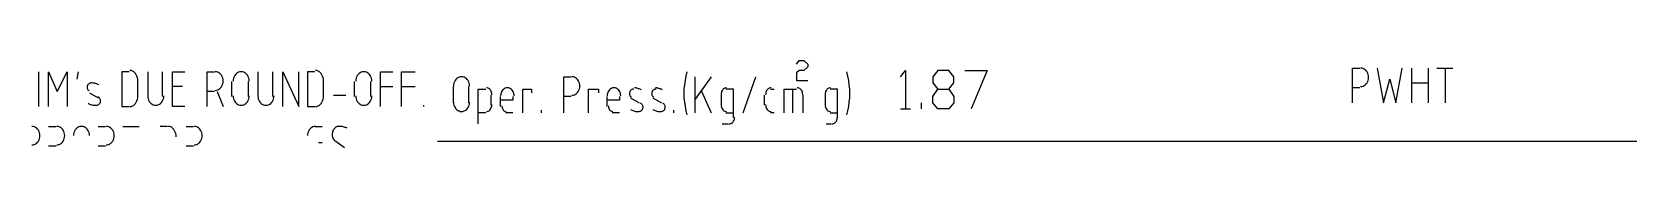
# Model space of a CAD drawing. Header units: millimetres. Extents: x 43 to 869, y -758 to -34.
# Drawn here: x 279.5 to 434.1, y -757.7 to -749.3 of the extents above; entities that cross this region are included whole.
import ezdxf

# ---------------------------------------------------------------- set-up
doc = ezdxf.new("R2010")
doc.units = ezdxf.units.MM
doc.layers.add('PDF_LINES', color=4, linetype='Continuous')

msp = doc.modelspace()

# ---------------------------------------------------------------- linework, layer by layer
at = {"layer": 'PDF_LINES'}
for p, q in [((353.56, -749.68), (353.8, -749.32)), ((353.8, -749.32), (354.28, -749.32)), ((354.28, -749.32), (354.64, -749.68)), ((354.64, -749.92), (354.28, -750.28)), ((354.64, -749.68), (354.64, -749.92)), ((407.44, -753.4), (407.44, -750.04)), ((407.44, -750.04), (408.16, -750.04)), ((408.35, -750.05), (408.22, -750.04)), ((408.47, -750.09), (408.35, -750.05)), ((408.58, -750.14), (408.47, -750.09)), ((408.68, -750.21), (408.58, -750.14)), ((409.84, -750.04), (410.44, -753.4)), ((411.64, -753.4), (412.24, -750.04)), ((413.2, -753.4), (413.2, -750.04)), ((414.76, -750.04), (414.76, -753.4)), ((415.6, -750.04), (417.16, -750.04)), ((416.44, -753.4), (416.44, -750.04)), ((280.12, -753.76), (280.12, -750.4)), ((281.08, -753.76), (281.08, -750.4)), ((281.08, -750.4), (281.92, -752.32)), ((281.92, -752.32), (282.88, -750.4)), ((282.88, -750.4), (282.88, -753.76)), ((283.84, -751.12), (283.96, -750.4)), ((284.84, -751.73), (284.82, -751.78)), ((284.86, -751.68), (284.84, -751.73)), ((284.9, -751.63), (284.86, -751.68)), ((284.93, -751.59), (284.9, -751.63)), ((284.98, -751.56), (284.93, -751.59)), ((285.02, -751.53), (284.98, -751.56)), ((285.07, -751.51), (285.02, -751.53)), ((285.13, -751.49), (285.07, -751.51)), ((285.18, -751.48), (285.13, -751.49)), ((285.24, -751.48), (285.18, -751.48)), ((285.35, -751.49), (285.28, -751.48)), ((285.42, -751.49), (285.35, -751.49)), ((285.49, -751.5), (285.42, -751.49)), ((285.55, -751.52), (285.49, -751.5)), ((285.62, -751.54), (285.55, -751.52)), ((285.69, -751.56), (285.62, -751.54)), ((285.76, -751.58), (285.69, -751.56)), ((285.83, -751.61), (285.76, -751.58)), ((285.89, -751.64), (285.83, -751.61)), ((285.96, -751.67), (285.89, -751.64)), ((288.88, -750.4), (288.16, -750.4)), ((288.16, -750.4), (288.16, -753.76)), ((289.07, -750.29), (288.94, -750.28)), ((289.19, -750.33), (289.07, -750.29)), ((289.3, -750.39), (289.19, -750.33)), ((289.4, -750.48), (289.3, -750.39)), ((289.49, -750.58), (289.4, -750.48)), ((289.57, -750.7), (289.49, -750.58)), ((289.63, -750.83), (289.57, -750.7)), ((289.68, -750.98), (289.63, -750.83)), ((289.71, -751.13), (289.68, -750.98)), ((289.72, -751.3), (289.71, -751.13)), ((289.72, -752.8), (289.72, -751.36)), ((290.68, -750.4), (290.68, -752.8)), ((292.12, -752.8), (292.12, -750.4)), ((293.08, -753.76), (293.08, -750.4)), ((293.08, -750.4), (294.28, -750.4)), ((296.44, -753.76), (296.44, -750.4)), ((296.44, -750.4), (297.16, -750.4)), ((297.35, -750.41), (297.22, -750.4)), ((297.47, -750.45), (297.35, -750.41)), ((297.58, -750.5), (297.47, -750.45)), ((297.68, -750.57), (297.58, -750.5)), ((297.77, -750.66), (297.68, -750.57)), ((297.85, -750.77), (297.77, -750.66)), ((297.91, -750.89), (297.85, -750.77)), ((297.85, -751.83), (297.91, -751.71)), ((297.96, -751.02), (297.91, -750.89)), ((297.91, -751.71), (297.96, -751.58)), ((297.99, -751.15), (297.96, -751.02)), ((297.96, -751.58), (297.99, -751.45)), ((298, -751.3), (297.99, -751.15)), ((297.99, -751.45), (298, -751.3)), ((298.84, -752.8), (298.84, -751.36)), ((298.97, -751.15), (298.96, -751.3)), ((299, -751.02), (298.97, -751.15)), ((299.05, -750.89), (299, -751.02)), ((299.11, -750.77), (299.05, -750.89)), ((299.19, -750.66), (299.11, -750.77)), ((299.28, -750.57), (299.19, -750.66)), ((299.38, -750.5), (299.28, -750.57)), ((299.49, -750.45), (299.38, -750.5)), ((299.61, -750.41), (299.49, -750.45)), ((299.74, -750.4), (299.61, -750.41)), ((299.87, -750.41), (299.74, -750.4)), ((299.99, -750.45), (299.87, -750.41)), ((300.1, -750.5), (299.99, -750.45)), ((300.2, -750.57), (300.1, -750.5)), ((300.29, -750.66), (300.2, -750.57)), ((300.37, -750.77), (300.29, -750.66)), ((300.43, -750.89), (300.37, -750.77)), ((300.4, -751.36), (300.4, -752.8)), ((300.48, -751.02), (300.43, -750.89)), ((300.51, -751.15), (300.48, -751.02)), ((300.52, -751.3), (300.51, -751.15)), ((301.36, -750.4), (301.36, -752.8)), ((302.8, -752.8), (302.8, -750.4)), ((303.76, -753.76), (303.76, -750.4)), ((303.76, -750.4), (305.32, -753.76)), ((305.32, -753.76), (305.32, -750.4)), ((306.88, -750.4), (306.16, -750.4)), ((306.16, -750.4), (306.16, -753.76)), ((307.07, -750.29), (306.94, -750.28)), ((307.19, -750.33), (307.07, -750.29)), ((307.3, -750.39), (307.19, -750.33)), ((307.4, -750.48), (307.3, -750.39)), ((307.49, -750.58), (307.4, -750.48)), ((307.57, -750.7), (307.49, -750.58)), ((307.63, -750.83), (307.57, -750.7)), ((307.68, -750.98), (307.63, -750.83)), ((307.71, -751.13), (307.68, -750.98)), ((307.72, -751.3), (307.71, -751.13)), ((307.72, -752.8), (307.72, -751.36)), ((310.72, -752.8), (310.72, -751.36)), ((310.85, -751.15), (310.84, -751.3)), ((310.88, -751.02), (310.85, -751.15)), ((310.93, -750.89), (310.88, -751.02)), ((310.99, -750.77), (310.93, -750.89)), ((311.07, -750.66), (310.99, -750.77)), ((311.16, -750.57), (311.07, -750.66)), ((311.26, -750.5), (311.16, -750.57)), ((311.37, -750.45), (311.26, -750.5)), ((311.49, -750.41), (311.37, -750.45)), ((311.62, -750.4), (311.49, -750.41)), ((311.75, -750.41), (311.62, -750.4)), ((311.87, -750.45), (311.75, -750.41)), ((311.98, -750.5), (311.87, -750.45)), ((312.08, -750.57), (311.98, -750.5)), ((312.17, -750.66), (312.08, -750.57)), ((312.25, -750.77), (312.17, -750.66)), ((312.31, -750.89), (312.25, -750.77)), ((312.28, -751.36), (312.28, -752.8)), ((312.36, -751.02), (312.31, -750.89)), ((312.39, -751.15), (312.36, -751.02)), ((312.4, -751.3), (312.39, -751.15)), ((313.24, -753.76), (313.24, -750.4)), ((313.24, -750.4), (314.44, -750.4)), ((315.28, -753.76), (315.28, -750.4)), ((315.28, -750.4), (316.6, -750.4)), ((320.33, -751.63), (320.32, -751.78)), ((320.36, -751.5), (320.33, -751.63)), ((320.41, -751.37), (320.36, -751.5)), ((320.47, -751.25), (320.41, -751.37)), ((320.55, -751.14), (320.47, -751.25)), ((320.64, -751.05), (320.55, -751.14)), ((320.74, -750.98), (320.64, -751.05)), ((320.85, -750.93), (320.74, -750.98)), ((320.97, -750.89), (320.85, -750.93)), ((321.1, -750.88), (320.97, -750.89)), ((321.23, -750.89), (321.1, -750.88)), ((321.35, -750.93), (321.23, -750.89)), ((321.46, -750.98), (321.35, -750.93)), ((321.56, -751.05), (321.46, -750.98)), ((321.65, -751.14), (321.56, -751.05)), ((321.73, -751.25), (321.65, -751.14)), ((321.79, -751.37), (321.73, -751.25)), ((321.84, -751.5), (321.79, -751.37)), ((321.87, -751.63), (321.84, -751.5)), ((321.88, -751.78), (321.87, -751.63)), ((331, -754.36), (331, -750.88)), ((331, -750.88), (331.72, -750.88)), ((331.91, -750.89), (331.78, -750.88)), ((332.03, -750.93), (331.91, -750.89)), ((332.14, -750.98), (332.03, -750.93)), ((332.24, -751.05), (332.14, -750.98)), ((332.33, -751.14), (332.24, -751.05)), ((332.41, -751.25), (332.33, -751.14)), ((332.47, -751.37), (332.41, -751.25)), ((332.52, -751.5), (332.47, -751.37)), ((332.55, -751.63), (332.52, -751.5)), ((332.56, -751.78), (332.55, -751.63)), ((342.69, -751.66), (342.65, -752.08)), ((342.75, -751.24), (342.69, -751.66)), ((342.83, -750.82), (342.75, -751.24)), ((342.94, -750.42), (342.83, -750.82)), ((343.72, -754.36), (343.72, -750.88)), ((345.28, -750.88), (343.72, -753.04)), ((348.4, -754.36), (349.6, -750.88)), ((353.8, -750.28), (353.56, -750.52)), ((353.56, -750.52), (353.56, -751.24)), ((353.56, -751.24), (354.64, -751.24)), ((354.28, -750.28), (353.8, -750.28)), ((358.53, -750.82), (358.42, -750.42)), ((358.61, -751.24), (358.53, -750.82)), ((358.67, -751.66), (358.61, -751.24)), ((358.71, -752.08), (358.67, -751.66)), ((363.64, -750.88), (364.12, -750.28)), ((364.12, -750.28), (364.12, -754)), ((367.24, -750.28), (366.76, -750.88)), ((366.76, -750.88), (366.76, -751.48)), ((366.76, -751.48), (367.24, -752.08)), ((368.32, -750.28), (367.24, -750.28)), ((368.8, -750.88), (368.32, -750.28)), ((368.32, -752.08), (368.8, -751.48)), ((368.8, -751.48), (368.8, -750.88)), ((369.88, -750.28), (372.04, -750.28)), ((372.04, -750.28), (370.48, -754)), ((408.47, -751.79), (408.58, -751.74)), ((408.58, -751.74), (408.68, -751.67)), ((408.77, -750.3), (408.68, -750.21)), ((408.68, -751.67), (408.77, -751.58)), ((408.85, -750.41), (408.77, -750.3)), ((408.77, -751.58), (408.85, -751.47)), ((408.91, -750.53), (408.85, -750.41)), ((408.85, -751.47), (408.91, -751.35)), ((408.96, -750.66), (408.91, -750.53)), ((408.91, -751.35), (408.96, -751.22)), ((408.99, -750.79), (408.96, -750.66)), ((408.96, -751.22), (408.99, -751.09)), ((409, -750.94), (408.99, -750.79)), ((408.99, -751.09), (409, -750.94)), ((410.44, -753.4), (411.04, -751.12)), ((411.04, -751.12), (411.64, -753.4)), ((413.2, -751.48), (414.76, -751.48)), ((284.82, -751.78), (284.8, -751.84)), ((284.8, -751.84), (284.8, -751.89)), ((284.8, -751.89), (284.8, -751.95)), ((284.8, -751.95), (284.81, -752)), ((284.81, -752), (284.83, -752.06)), ((284.83, -752.06), (284.85, -752.1)), ((284.85, -752.1), (284.88, -752.15)), ((284.88, -752.15), (284.92, -752.19)), ((284.92, -752.19), (284.96, -752.23)), ((284.96, -752.23), (285.01, -752.26)), ((285.04, -752.44), (285.88, -752.92)), ((285.94, -752.87), (285.89, -752.84)), ((285.98, -752.91), (285.94, -752.87)), ((286.02, -752.95), (285.98, -752.91)), ((286.05, -752.99), (286.02, -752.95)), ((286.08, -753.04), (286.05, -752.99)), ((286.1, -753.09), (286.08, -753.04)), ((286.11, -753.15), (286.1, -753.09)), ((286.12, -753.2), (286.11, -753.15)), ((286.11, -753.31), (286.12, -753.26)), ((286.12, -753.26), (286.12, -753.2)), ((289.57, -753.34), (289.63, -753.21)), ((289.63, -753.21), (289.68, -753.06)), ((289.68, -753.06), (289.71, -752.91)), ((289.71, -752.91), (289.72, -752.74)), ((290.68, -752.74), (290.69, -752.89)), ((290.69, -752.89), (290.72, -753.02)), ((290.72, -753.02), (290.77, -753.15)), ((290.77, -753.15), (290.83, -753.27)), ((290.83, -753.27), (290.91, -753.38)), ((292.01, -753.38), (292.09, -753.27)), ((292.09, -753.27), (292.15, -753.15)), ((292.15, -753.15), (292.2, -753.02)), ((292.2, -753.02), (292.23, -752.89)), ((292.23, -752.89), (292.24, -752.74)), ((294.04, -751.84), (293.08, -751.84)), ((297.16, -752.32), (296.44, -752.32)), ((297.22, -752.2), (297.35, -752.19)), ((297.35, -752.19), (297.47, -752.15)), ((297.4, -752.32), (298, -753.76)), ((297.47, -752.15), (297.58, -752.1)), ((297.58, -752.1), (297.68, -752.03)), ((297.68, -752.03), (297.77, -751.94)), ((297.77, -751.94), (297.85, -751.83)), ((298.96, -752.74), (298.97, -752.89)), ((298.97, -752.89), (299, -753.02)), ((299, -753.02), (299.05, -753.15)), ((299.05, -753.15), (299.11, -753.27)), ((299.11, -753.27), (299.19, -753.38)), ((300.29, -753.38), (300.37, -753.27)), ((300.37, -753.27), (300.43, -753.15)), ((300.43, -753.15), (300.48, -753.02)), ((300.48, -753.02), (300.51, -752.89)), ((300.51, -752.89), (300.52, -752.74)), ((301.36, -752.74), (301.37, -752.89)), ((301.37, -752.89), (301.4, -753.02)), ((301.4, -753.02), (301.45, -753.15)), ((301.45, -753.15), (301.51, -753.27)), ((301.51, -753.27), (301.59, -753.38)), ((302.69, -753.38), (302.77, -753.27)), ((302.77, -753.27), (302.83, -753.15)), ((302.83, -753.15), (302.88, -753.02)), ((302.88, -753.02), (302.91, -752.89)), ((302.91, -752.89), (302.92, -752.74)), ((307.57, -753.34), (307.63, -753.21)), ((307.63, -753.21), (307.68, -753.06)), ((307.68, -753.06), (307.71, -752.91)), ((307.71, -752.91), (307.72, -752.74)), ((308.68, -752.68), (309.88, -752.68)), ((310.84, -752.74), (310.85, -752.89)), ((310.85, -752.89), (310.88, -753.02)), ((310.88, -753.02), (310.93, -753.15)), ((310.93, -753.15), (310.99, -753.27)), ((310.99, -753.27), (311.07, -753.38)), ((312.17, -753.38), (312.25, -753.27)), ((312.25, -753.27), (312.31, -753.15)), ((312.31, -753.15), (312.36, -753.02)), ((312.36, -753.02), (312.39, -752.89)), ((312.39, -752.89), (312.4, -752.74)), ((313.24, -751.84), (314.44, -751.84)), ((315.28, -751.84), (316.6, -751.84)), ((320.32, -753.4), (320.32, -751.84)), ((321.76, -751.84), (321.76, -753.4)), ((322.72, -755.44), (322.72, -752.08)), ((322.72, -752.08), (323.44, -752.08)), ((323.59, -751.97), (323.5, -751.96)), ((323.67, -751.99), (323.59, -751.97)), ((323.75, -752.03), (323.67, -751.99)), ((323.82, -752.09), (323.75, -752.03)), ((323.88, -752.15), (323.82, -752.09)), ((323.94, -752.23), (323.88, -752.15)), ((323.92, -752.68), (323.92, -753.64)), ((323.98, -752.32), (323.94, -752.23)), ((324.01, -752.41), (323.98, -752.32)), ((324.03, -752.51), (324.01, -752.41)), ((324.04, -752.62), (324.03, -752.51)), ((324.89, -752.61), (324.88, -752.74)), ((324.88, -753.76), (324.88, -752.8)), ((326.08, -753.16), (324.88, -753.16)), ((324.91, -752.49), (324.89, -752.61)), ((324.95, -752.38), (324.91, -752.49)), ((325.01, -752.28), (324.95, -752.38)), ((325.07, -752.19), (325.01, -752.28)), ((325.15, -752.11), (325.07, -752.19)), ((325.24, -752.05), (325.15, -752.11)), ((325.33, -752), (325.24, -752.05)), ((325.43, -751.97), (325.33, -752)), ((325.54, -751.96), (325.43, -751.97)), ((325.65, -751.97), (325.54, -751.96)), ((325.75, -752), (325.65, -751.97)), ((325.84, -752.05), (325.75, -752)), ((325.93, -752.11), (325.84, -752.05)), ((326.01, -752.19), (325.93, -752.11)), ((326.07, -752.28), (326.01, -752.19)), ((326.13, -752.38), (326.07, -752.28)), ((326.08, -752.8), (326.08, -753.16)), ((326.17, -752.49), (326.13, -752.38)), ((326.19, -752.61), (326.17, -752.49)), ((326.2, -752.74), (326.19, -752.61)), ((327.04, -754.36), (327.04, -752.08)), ((327.04, -752.08), (327.88, -752.08)), ((327.88, -752.08), (327.88, -752.44)), ((331.72, -752.8), (331, -752.8)), ((331.78, -752.68), (331.91, -752.67)), ((331.91, -752.67), (332.03, -752.63)), ((332.03, -752.63), (332.14, -752.58)), ((332.14, -752.58), (332.24, -752.51)), ((332.24, -752.51), (332.33, -752.42)), ((332.33, -752.42), (332.41, -752.31)), ((332.41, -752.31), (332.47, -752.19)), ((332.47, -752.19), (332.52, -752.06)), ((332.52, -752.06), (332.55, -751.93)), ((332.55, -751.93), (332.56, -751.78)), ((333.4, -754.36), (333.4, -752.08)), ((333.4, -752.08), (334.36, -752.08)), ((334.36, -752.08), (334.36, -752.44)), ((335.21, -752.61), (335.2, -752.74)), ((335.2, -753.76), (335.2, -752.8)), ((336.4, -753.16), (335.2, -753.16)), ((335.23, -752.49), (335.21, -752.61)), ((335.27, -752.38), (335.23, -752.49)), ((335.33, -752.28), (335.27, -752.38)), ((335.39, -752.19), (335.33, -752.28)), ((335.47, -752.11), (335.39, -752.19)), ((335.56, -752.05), (335.47, -752.11)), ((335.65, -752), (335.56, -752.05)), ((335.75, -751.97), (335.65, -752)), ((335.86, -751.96), (335.75, -751.97)), ((335.97, -751.97), (335.86, -751.96)), ((336.07, -752), (335.97, -751.97)), ((336.16, -752.05), (336.07, -752)), ((336.25, -752.11), (336.16, -752.05)), ((336.33, -752.19), (336.25, -752.11)), ((336.39, -752.28), (336.33, -752.19)), ((336.45, -752.38), (336.39, -752.28)), ((336.4, -752.8), (336.4, -753.16)), ((336.49, -752.49), (336.45, -752.38)), ((336.51, -752.61), (336.49, -752.49)), ((336.52, -752.74), (336.51, -752.61)), ((337.38, -752.38), (337.36, -752.44)), ((337.36, -752.44), (337.36, -752.49)), ((337.36, -752.49), (337.36, -752.55)), ((337.36, -752.55), (337.37, -752.6)), ((337.37, -752.6), (337.39, -752.66)), ((337.4, -752.33), (337.38, -752.38)), ((337.39, -752.66), (337.41, -752.7)), ((337.42, -752.28), (337.4, -752.33)), ((337.41, -752.7), (337.44, -752.75)), ((337.46, -752.23), (337.42, -752.28)), ((337.44, -752.75), (337.48, -752.79)), ((337.49, -752.19), (337.46, -752.23)), ((337.48, -752.79), (337.52, -752.83)), ((337.48, -752.92), (338.32, -753.4)), ((337.54, -752.16), (337.49, -752.19)), ((337.52, -752.83), (337.57, -752.86)), ((337.58, -752.13), (337.54, -752.16)), ((337.63, -752.11), (337.58, -752.13)), ((337.69, -752.09), (337.63, -752.11)), ((337.74, -752.08), (337.69, -752.09)), ((337.8, -752.08), (337.74, -752.08)), ((337.91, -751.97), (337.84, -751.96)), ((337.98, -751.97), (337.91, -751.97)), ((338.05, -751.98), (337.98, -751.97)), ((338.11, -752), (338.05, -751.98)), ((338.18, -752.02), (338.11, -752)), ((338.25, -752.04), (338.18, -752.02)), ((338.32, -752.06), (338.25, -752.04)), ((338.39, -752.09), (338.32, -752.06)), ((338.45, -752.12), (338.39, -752.09)), ((338.52, -752.15), (338.45, -752.12)), ((339.54, -752.38), (339.52, -752.44)), ((339.52, -752.44), (339.52, -752.49)), ((339.52, -752.49), (339.52, -752.55)), ((339.52, -752.55), (339.53, -752.6)), ((339.53, -752.6), (339.55, -752.66)), ((339.56, -752.33), (339.54, -752.38)), ((339.55, -752.66), (339.57, -752.7)), ((339.58, -752.28), (339.56, -752.33)), ((339.57, -752.7), (339.6, -752.75)), ((339.62, -752.23), (339.58, -752.28)), ((339.6, -752.75), (339.64, -752.79)), ((339.65, -752.19), (339.62, -752.23)), ((339.64, -752.79), (339.68, -752.83)), ((339.64, -752.92), (340.48, -753.4)), ((339.7, -752.16), (339.65, -752.19)), ((339.68, -752.83), (339.73, -752.86)), ((339.74, -752.13), (339.7, -752.16)), ((339.79, -752.11), (339.74, -752.13)), ((339.85, -752.09), (339.79, -752.11)), ((339.9, -752.08), (339.85, -752.09)), ((339.95, -751.97), (339.88, -751.96)), ((339.96, -752.08), (339.9, -752.08)), ((340.02, -751.97), (339.95, -751.97)), ((340.09, -751.98), (340.02, -751.97)), ((340.15, -752), (340.09, -751.98)), ((340.22, -752.02), (340.15, -752)), ((340.29, -752.04), (340.22, -752.02)), ((340.36, -752.06), (340.29, -752.04)), ((340.43, -752.09), (340.36, -752.06)), ((340.49, -752.12), (340.43, -752.09)), ((340.56, -752.15), (340.49, -752.12)), ((342.65, -752.08), (342.64, -752.5)), ((342.64, -752.5), (342.65, -752.92)), ((342.65, -752.92), (342.69, -753.34)), ((344.32, -752.2), (345.28, -754.36)), ((346.25, -752.51), (346.24, -752.62)), ((346.24, -752.68), (346.24, -753.64)), ((346.27, -752.41), (346.25, -752.51)), ((346.3, -752.32), (346.27, -752.41)), ((346.34, -752.23), (346.3, -752.32)), ((346.4, -752.15), (346.34, -752.23)), ((346.46, -752.09), (346.4, -752.15)), ((346.53, -752.03), (346.46, -752.09)), ((346.61, -751.99), (346.53, -752.03)), ((346.69, -751.97), (346.61, -751.99)), ((346.78, -751.96), (346.69, -751.97)), ((347.44, -752.08), (346.72, -752.08)), ((347.44, -754.84), (347.44, -752.08)), ((350.44, -753.64), (350.44, -752.68)), ((350.57, -752.51), (350.56, -752.62)), ((350.59, -752.41), (350.57, -752.51)), ((350.62, -752.32), (350.59, -752.41)), ((350.66, -752.23), (350.62, -752.32)), ((350.72, -752.15), (350.66, -752.23)), ((350.78, -752.09), (350.72, -752.15)), ((350.85, -752.03), (350.78, -752.09)), ((350.93, -751.99), (350.85, -752.03)), ((351.01, -751.97), (350.93, -751.99)), ((351.1, -751.96), (351.01, -751.97)), ((351.04, -752.08), (351.4, -752.08)), ((352.36, -754.36), (352.36, -752.08)), ((352.36, -752.08), (353.56, -752.08)), ((353.2, -754.36), (353.2, -752.08)), ((353.71, -751.97), (353.62, -751.96)), ((353.79, -751.99), (353.71, -751.97)), ((353.87, -752.03), (353.79, -751.99)), ((353.94, -752.09), (353.87, -752.03)), ((354, -752.15), (353.94, -752.09)), ((354.06, -752.23), (354, -752.15)), ((354.1, -752.32), (354.06, -752.23)), ((354.13, -752.41), (354.1, -752.32)), ((354.15, -752.51), (354.13, -752.41)), ((354.16, -752.62), (354.15, -752.51)), ((354.16, -752.68), (354.16, -754.36)), ((356.33, -752.51), (356.32, -752.62)), ((356.32, -752.68), (356.32, -753.64)), ((356.35, -752.41), (356.33, -752.51)), ((356.38, -752.32), (356.35, -752.41)), ((356.42, -752.23), (356.38, -752.32)), ((356.48, -752.15), (356.42, -752.23)), ((356.54, -752.09), (356.48, -752.15)), ((356.61, -752.03), (356.54, -752.09)), ((356.69, -751.99), (356.61, -752.03)), ((356.77, -751.97), (356.69, -751.99)), ((356.86, -751.96), (356.77, -751.97)), ((357.52, -752.08), (356.8, -752.08)), ((357.52, -754.84), (357.52, -752.08)), ((358.67, -753.34), (358.71, -752.92)), ((358.72, -752.5), (358.71, -752.08)), ((358.71, -752.92), (358.72, -752.5)), ((366.76, -752.8), (367.24, -752.08)), ((366.76, -753.4), (366.76, -752.8)), ((367.24, -752.08), (368.32, -752.08)), ((368.32, -752.08), (368.8, -752.8)), ((368.8, -752.8), (368.8, -753.4)), ((408.16, -751.96), (407.44, -751.96)), ((408.22, -751.84), (408.35, -751.83)), ((408.35, -751.83), (408.47, -751.79)), ((284.91, -753.45), (284.99, -753.49)), ((284.99, -753.49), (285.07, -753.53)), ((285.07, -753.53), (285.15, -753.56)), ((285.15, -753.56), (285.23, -753.59)), ((285.23, -753.59), (285.31, -753.61)), ((285.31, -753.61), (285.39, -753.63)), ((285.39, -753.63), (285.48, -753.64)), ((285.48, -753.64), (285.56, -753.64)), ((285.56, -753.64), (285.65, -753.64)), ((285.65, -753.64), (285.73, -753.63)), ((285.7, -753.64), (285.76, -753.64)), ((285.76, -753.64), (285.82, -753.62)), ((285.82, -753.62), (285.87, -753.6)), ((285.87, -753.6), (285.92, -753.58)), ((285.92, -753.58), (285.96, -753.55)), ((285.96, -753.55), (286, -753.51)), ((286, -753.51), (286.04, -753.47)), ((286.04, -753.47), (286.07, -753.42)), ((286.07, -753.42), (286.09, -753.37)), ((286.09, -753.37), (286.11, -753.31)), ((288.16, -753.76), (288.88, -753.76)), ((288.94, -753.76), (289.07, -753.75)), ((289.07, -753.75), (289.19, -753.71)), ((289.19, -753.71), (289.3, -753.65)), ((289.3, -753.65), (289.4, -753.56)), ((289.4, -753.56), (289.49, -753.46)), ((289.49, -753.46), (289.57, -753.34)), ((290.91, -753.38), (291, -753.47)), ((291, -753.47), (291.1, -753.54)), ((291.1, -753.54), (291.21, -753.59)), ((291.21, -753.59), (291.33, -753.63)), ((291.33, -753.63), (291.46, -753.64)), ((291.46, -753.64), (291.59, -753.63)), ((291.59, -753.63), (291.71, -753.59)), ((291.71, -753.59), (291.82, -753.54)), ((291.82, -753.54), (291.92, -753.47)), ((291.92, -753.47), (292.01, -753.38)), ((294.28, -753.76), (293.08, -753.76)), ((299.19, -753.38), (299.28, -753.47)), ((299.28, -753.47), (299.38, -753.54)), ((299.38, -753.54), (299.49, -753.59)), ((299.49, -753.59), (299.61, -753.63)), ((299.61, -753.63), (299.74, -753.64)), ((299.74, -753.64), (299.87, -753.63)), ((299.87, -753.63), (299.99, -753.59)), ((299.99, -753.59), (300.1, -753.54)), ((300.1, -753.54), (300.2, -753.47)), ((300.2, -753.47), (300.29, -753.38)), ((301.59, -753.38), (301.68, -753.47)), ((301.68, -753.47), (301.78, -753.54)), ((301.78, -753.54), (301.89, -753.59)), ((301.89, -753.59), (302.01, -753.63)), ((302.01, -753.63), (302.14, -753.64)), ((302.14, -753.64), (302.27, -753.63)), ((302.27, -753.63), (302.39, -753.59)), ((302.39, -753.59), (302.5, -753.54)), ((302.5, -753.54), (302.6, -753.47)), ((302.6, -753.47), (302.69, -753.38)), ((306.16, -753.76), (306.88, -753.76)), ((306.94, -753.76), (307.07, -753.75)), ((307.07, -753.75), (307.19, -753.71)), ((307.19, -753.71), (307.3, -753.65)), ((307.3, -753.65), (307.4, -753.56)), ((307.4, -753.56), (307.49, -753.46)), ((307.49, -753.46), (307.57, -753.34)), ((311.07, -753.38), (311.16, -753.47)), ((311.16, -753.47), (311.26, -753.54)), ((311.26, -753.54), (311.37, -753.59)), ((311.37, -753.59), (311.49, -753.63)), ((311.49, -753.63), (311.62, -753.64)), ((311.62, -753.64), (311.75, -753.63)), ((311.75, -753.63), (311.87, -753.59)), ((311.87, -753.59), (311.98, -753.54)), ((311.98, -753.54), (312.08, -753.47)), ((312.08, -753.47), (312.17, -753.38)), ((317.44, -753.76), (317.44, -753.64)), ((320.32, -753.34), (320.33, -753.49)), ((320.33, -753.49), (320.36, -753.62)), ((320.36, -753.62), (320.41, -753.75)), ((320.41, -753.75), (320.47, -753.87)), ((320.47, -753.87), (320.55, -753.98)), ((320.55, -753.98), (320.64, -754.07)), ((320.64, -754.07), (320.74, -754.14)), ((320.74, -754.14), (320.85, -754.19)), ((320.85, -754.19), (320.97, -754.23)), ((320.97, -754.23), (321.1, -754.24)), ((321.1, -754.24), (321.23, -754.23)), ((321.23, -754.23), (321.35, -754.19)), ((321.35, -754.19), (321.46, -754.14)), ((321.46, -754.14), (321.56, -754.07)), ((321.56, -754.07), (321.65, -753.98)), ((321.65, -753.98), (321.73, -753.87)), ((321.73, -753.87), (321.79, -753.75)), ((321.79, -753.75), (321.84, -753.62)), ((321.84, -753.62), (321.87, -753.49)), ((321.87, -753.49), (321.88, -753.34)), ((323.44, -754.36), (322.72, -754.36)), ((323.5, -754.24), (323.59, -754.23)), ((323.59, -754.23), (323.67, -754.21)), ((323.67, -754.21), (323.75, -754.17)), ((323.75, -754.17), (323.82, -754.11)), ((323.82, -754.11), (323.88, -754.05)), ((323.88, -754.05), (323.94, -753.97)), ((323.94, -753.97), (323.98, -753.88)), ((323.98, -753.88), (324.01, -753.79)), ((324.01, -753.79), (324.03, -753.69)), ((324.03, -753.69), (324.04, -753.58)), ((325, -753.7), (325.01, -753.79)), ((325.01, -753.79), (325.02, -753.87)), ((325.02, -753.87), (325.05, -753.95)), ((325.05, -753.95), (325.08, -754.02)), ((325.08, -754.02), (325.12, -754.08)), ((325.12, -754.08), (325.17, -754.14)), ((325.17, -754.14), (325.23, -754.18)), ((325.23, -754.18), (325.29, -754.21)), ((325.29, -754.21), (325.35, -754.23)), ((325.35, -754.23), (325.42, -754.24)), ((326.08, -754.36), (325.36, -754.36)), ((328.84, -754.36), (328.84, -754.12)), ((335.32, -753.7), (335.33, -753.79)), ((335.33, -753.79), (335.34, -753.87)), ((335.34, -753.87), (335.37, -753.95)), ((335.37, -753.95), (335.4, -754.02)), ((335.4, -754.02), (335.44, -754.08)), ((335.44, -754.08), (335.49, -754.14)), ((335.49, -754.14), (335.55, -754.18)), ((335.55, -754.18), (335.61, -754.21)), ((335.61, -754.21), (335.67, -754.23)), ((335.67, -754.23), (335.74, -754.24)), ((336.4, -754.36), (335.68, -754.36)), ((337.47, -754.05), (337.55, -754.09)), ((337.55, -754.09), (337.63, -754.13)), ((337.63, -754.13), (337.71, -754.16)), ((337.71, -754.16), (337.79, -754.19)), ((337.79, -754.19), (337.87, -754.21)), ((337.87, -754.21), (337.95, -754.23)), ((337.95, -754.23), (338.04, -754.24)), ((338.04, -754.24), (338.12, -754.24)), ((338.12, -754.24), (338.21, -754.24)), ((338.21, -754.24), (338.29, -754.23)), ((338.26, -754.24), (338.32, -754.24)), ((338.32, -754.24), (338.38, -754.22)), ((338.38, -754.22), (338.43, -754.2)), ((338.43, -754.2), (338.48, -754.18)), ((338.5, -753.47), (338.45, -753.44)), ((338.48, -754.18), (338.52, -754.15)), ((338.54, -753.51), (338.5, -753.47)), ((338.52, -754.15), (338.56, -754.11)), ((338.58, -753.55), (338.54, -753.51)), ((338.56, -754.11), (338.6, -754.07)), ((338.61, -753.59), (338.58, -753.55)), ((338.6, -754.07), (338.63, -754.02)), ((338.64, -753.64), (338.61, -753.59)), ((338.63, -754.02), (338.65, -753.97)), ((338.66, -753.69), (338.64, -753.64)), ((338.65, -753.97), (338.67, -753.91)), ((338.67, -753.75), (338.66, -753.69)), ((338.68, -753.8), (338.67, -753.75)), ((338.67, -753.91), (338.68, -753.86)), ((338.68, -753.86), (338.68, -753.8)), ((339.63, -754.05), (339.71, -754.09)), ((339.71, -754.09), (339.79, -754.13)), ((339.79, -754.13), (339.87, -754.16)), ((339.87, -754.16), (339.95, -754.19)), ((339.95, -754.19), (340.03, -754.21)), ((340.03, -754.21), (340.11, -754.23)), ((340.11, -754.23), (340.2, -754.24)), ((340.2, -754.24), (340.28, -754.24)), ((340.28, -754.24), (340.37, -754.24)), ((340.37, -754.24), (340.45, -754.23)), ((340.42, -754.24), (340.48, -754.24)), ((340.48, -754.24), (340.54, -754.22)), ((340.54, -754.22), (340.59, -754.2)), ((340.59, -754.2), (340.64, -754.18)), ((340.66, -753.47), (340.61, -753.44)), ((340.64, -754.18), (340.68, -754.15)), ((340.7, -753.51), (340.66, -753.47)), ((340.68, -754.15), (340.72, -754.11)), ((340.74, -753.55), (340.7, -753.51)), ((340.72, -754.11), (340.76, -754.07)), ((340.77, -753.59), (340.74, -753.55)), ((340.76, -754.07), (340.79, -754.02)), ((340.8, -753.64), (340.77, -753.59)), ((340.79, -754.02), (340.81, -753.97)), ((340.82, -753.69), (340.8, -753.64)), ((340.81, -753.97), (340.83, -753.91)), ((340.83, -753.75), (340.82, -753.69)), ((340.84, -753.8), (340.83, -753.75)), ((340.83, -753.91), (340.84, -753.86)), ((340.84, -753.86), (340.84, -753.8)), ((341.68, -754.36), (341.68, -754.12)), ((342.69, -753.34), (342.75, -753.76)), ((342.75, -753.76), (342.83, -754.18)), ((342.83, -754.18), (342.94, -754.58)), ((346.24, -753.58), (346.25, -753.69)), ((346.25, -753.69), (346.27, -753.79)), ((346.27, -753.79), (346.3, -753.88)), ((346.3, -753.88), (346.34, -753.97)), ((346.34, -753.97), (346.4, -754.05)), ((346.4, -754.05), (346.46, -754.11)), ((346.46, -754.11), (346.53, -754.17)), ((346.53, -754.17), (346.61, -754.21)), ((346.61, -754.21), (346.69, -754.23)), ((346.69, -754.23), (346.78, -754.24)), ((346.72, -754.36), (347.44, -754.36)), ((347.55, -754.89), (347.56, -754.78)), ((350.56, -753.58), (350.57, -753.69)), ((350.57, -753.69), (350.59, -753.79)), ((350.59, -753.79), (350.62, -753.88)), ((350.62, -753.88), (350.66, -753.97)), ((350.66, -753.97), (350.72, -754.05)), ((350.72, -754.05), (350.78, -754.11)), ((350.78, -754.11), (350.85, -754.17)), ((350.85, -754.17), (350.93, -754.21)), ((350.93, -754.21), (351.01, -754.23)), ((351.01, -754.23), (351.1, -754.24)), ((351.4, -754.36), (351.04, -754.36)), ((356.32, -753.58), (356.33, -753.69)), ((356.33, -753.69), (356.35, -753.79)), ((356.35, -753.79), (356.38, -753.88)), ((356.38, -753.88), (356.42, -753.97)), ((356.42, -753.97), (356.48, -754.05)), ((356.48, -754.05), (356.54, -754.11)), ((356.54, -754.11), (356.61, -754.17)), ((356.61, -754.17), (356.69, -754.21)), ((356.69, -754.21), (356.77, -754.23)), ((356.77, -754.23), (356.86, -754.24)), ((356.8, -754.36), (357.52, -754.36)), ((357.51, -754.89), (357.52, -754.78)), ((358.42, -754.58), (358.53, -754.18)), ((358.53, -754.18), (358.61, -753.76)), ((358.61, -753.76), (358.67, -753.34)), ((363.64, -754), (364.6, -754)), ((365.68, -754), (365.68, -753.4)), ((367.24, -754), (366.76, -753.4)), ((368.32, -754), (367.24, -754)), ((368.8, -753.4), (368.32, -754)), ((279.59, -755.69), (279.46, -755.68)), ((279.71, -755.73), (279.59, -755.69)), ((279.82, -755.78), (279.71, -755.73)), ((279.92, -755.85), (279.82, -755.78)), ((280.01, -755.94), (279.92, -755.85)), ((280.09, -756.05), (280.01, -755.94)), ((280.15, -756.17), (280.09, -756.05)), ((280.2, -756.3), (280.15, -756.17)), ((280.23, -756.43), (280.2, -756.3)), ((281.08, -755.68), (281.8, -755.68)), ((281.99, -755.69), (281.86, -755.68)), ((282.11, -755.73), (281.99, -755.69)), ((282.22, -755.78), (282.11, -755.73)), ((282.32, -755.85), (282.22, -755.78)), ((282.41, -755.94), (282.32, -755.85)), ((282.49, -756.05), (282.41, -755.94)), ((282.55, -756.17), (282.49, -756.05)), ((282.6, -756.3), (282.55, -756.17)), ((282.63, -756.43), (282.6, -756.3)), ((283.52, -756.3), (283.49, -756.43)), ((283.57, -756.17), (283.52, -756.3)), ((283.63, -756.05), (283.57, -756.17)), ((283.71, -755.94), (283.63, -756.05)), ((283.8, -755.85), (283.71, -755.94)), ((283.9, -755.78), (283.8, -755.85)), ((284.01, -755.73), (283.9, -755.78)), ((284.13, -755.69), (284.01, -755.73)), ((284.26, -755.68), (284.13, -755.69)), ((284.39, -755.69), (284.26, -755.68)), ((284.51, -755.73), (284.39, -755.69)), ((284.62, -755.78), (284.51, -755.73)), ((284.72, -755.85), (284.62, -755.78)), ((284.81, -755.94), (284.72, -755.85)), ((284.89, -756.05), (284.81, -755.94)), ((284.95, -756.17), (284.89, -756.05)), ((285, -756.3), (284.95, -756.17)), ((285.03, -756.43), (285, -756.3)), ((285.88, -755.68), (286.6, -755.68)), ((286.79, -755.69), (286.66, -755.68)), ((286.91, -755.73), (286.79, -755.69)), ((287.02, -755.78), (286.91, -755.73)), ((287.12, -755.85), (287.02, -755.78)), ((287.21, -755.94), (287.12, -755.85)), ((287.29, -756.05), (287.21, -755.94)), ((287.35, -756.17), (287.29, -756.05)), ((287.4, -756.3), (287.35, -756.17)), ((287.43, -756.43), (287.4, -756.3)), ((288.28, -755.68), (289.84, -755.68)), ((292.6, -755.68), (291.88, -755.68)), ((292.79, -755.69), (292.66, -755.68)), ((292.91, -755.73), (292.79, -755.69)), ((293.02, -755.79), (292.91, -755.73)), ((293.12, -755.88), (293.02, -755.79)), ((293.21, -755.98), (293.12, -755.88)), ((293.29, -756.1), (293.21, -755.98)), ((293.35, -756.23), (293.29, -756.1)), ((293.4, -756.38), (293.35, -756.23)), ((293.43, -756.53), (293.4, -756.38)), ((294.4, -755.68), (295.12, -755.68)), ((295.31, -755.69), (295.18, -755.68)), ((295.43, -755.73), (295.31, -755.69)), ((295.54, -755.78), (295.43, -755.73)), ((295.64, -755.85), (295.54, -755.78)), ((295.73, -755.94), (295.64, -755.85)), ((295.81, -756.05), (295.73, -755.94)), ((295.87, -756.17), (295.81, -756.05)), ((295.92, -756.3), (295.87, -756.17)), ((295.95, -756.43), (295.92, -756.3)), ((306.2, -756.3), (306.17, -756.43)), ((306.25, -756.17), (306.2, -756.3)), ((306.31, -756.05), (306.25, -756.17)), ((306.39, -755.94), (306.31, -756.05)), ((306.48, -755.85), (306.39, -755.94)), ((306.58, -755.78), (306.48, -755.85)), ((306.69, -755.73), (306.58, -755.78)), ((306.81, -755.69), (306.69, -755.73)), ((306.94, -755.68), (306.81, -755.69)), ((306.88, -755.68), (307.6, -755.68)), ((308.58, -756.28), (308.56, -756.39)), ((308.6, -756.18), (308.58, -756.28)), ((308.64, -756.08), (308.6, -756.18)), ((308.69, -756), (308.64, -756.08)), ((308.75, -755.92), (308.69, -756)), ((308.81, -755.85), (308.75, -755.92)), ((308.88, -755.79), (308.81, -755.85)), ((308.96, -755.74), (308.88, -755.79)), ((309.04, -755.71), (308.96, -755.74)), ((309.13, -755.69), (309.04, -755.71)), ((309.22, -755.68), (309.13, -755.69)), ((309.32, -755.68), (309.24, -755.68)), ((309.4, -755.69), (309.32, -755.68)), ((309.48, -755.7), (309.4, -755.69)), ((309.55, -755.71), (309.48, -755.7)), ((309.63, -755.73), (309.55, -755.71)), ((309.71, -755.75), (309.63, -755.73)), ((309.79, -755.78), (309.71, -755.75)), ((309.86, -755.8), (309.79, -755.78)), ((309.94, -755.83), (309.86, -755.8)), ((310.01, -755.87), (309.94, -755.83)), ((346.36, -755.44), (346.96, -755.44)), ((347.02, -755.44), (347.11, -755.43)), ((347.11, -755.43), (347.19, -755.41)), ((347.19, -755.41), (347.27, -755.37)), ((347.27, -755.37), (347.34, -755.31)), ((347.34, -755.31), (347.4, -755.25)), ((347.4, -755.25), (347.46, -755.17)), ((347.46, -755.17), (347.5, -755.08)), ((347.5, -755.08), (347.53, -754.99)), ((347.53, -754.99), (347.55, -754.89)), ((356.44, -755.44), (356.92, -755.44)), ((356.98, -755.44), (357.07, -755.43)), ((357.07, -755.43), (357.15, -755.41)), ((357.15, -755.41), (357.23, -755.37)), ((357.23, -755.37), (357.3, -755.31)), ((357.3, -755.31), (357.36, -755.25)), ((357.36, -755.25), (357.42, -755.17)), ((357.42, -755.17), (357.46, -755.08)), ((357.46, -755.08), (357.49, -754.99)), ((357.49, -754.99), (357.51, -754.89)), ((279.46, -757.48), (279.59, -757.47)), ((279.59, -757.47), (279.71, -757.43)), ((279.71, -757.43), (279.82, -757.38)), ((279.82, -757.38), (279.92, -757.31)), ((279.92, -757.31), (280.01, -757.22)), ((280.01, -757.22), (280.09, -757.11)), ((280.09, -757.11), (280.15, -756.99)), ((280.15, -756.99), (280.2, -756.86)), ((280.2, -756.86), (280.23, -756.73)), ((280.24, -756.58), (280.23, -756.43)), ((280.23, -756.73), (280.24, -756.58)), ((281.8, -757.6), (281.08, -757.6)), ((281.86, -757.48), (281.99, -757.47)), ((281.99, -757.47), (282.11, -757.43)), ((282.11, -757.43), (282.22, -757.38)), ((282.22, -757.38), (282.32, -757.31)), ((282.32, -757.31), (282.41, -757.22)), ((282.41, -757.22), (282.49, -757.11)), ((282.49, -757.11), (282.55, -756.99)), ((282.55, -756.99), (282.6, -756.86)), ((282.6, -756.86), (282.63, -756.73)), ((282.64, -756.58), (282.63, -756.43)), ((282.63, -756.73), (282.64, -756.58)), ((283.49, -756.43), (283.48, -756.58)), ((285.04, -756.58), (285.03, -756.43)), ((286.6, -757.6), (285.88, -757.6)), ((286.66, -757.48), (286.79, -757.47)), ((286.79, -757.47), (286.91, -757.43)), ((286.91, -757.43), (287.02, -757.38)), ((287.02, -757.38), (287.12, -757.31)), ((287.12, -757.31), (287.21, -757.22)), ((287.21, -757.22), (287.29, -757.11)), ((287.29, -757.11), (287.35, -756.99)), ((287.35, -756.99), (287.4, -756.86)), ((287.4, -756.86), (287.43, -756.73)), ((287.44, -756.58), (287.43, -756.43)), ((287.43, -756.73), (287.44, -756.58)), ((293.44, -756.7), (293.43, -756.53)), ((295.12, -757.6), (294.4, -757.6)), ((295.18, -757.48), (295.31, -757.47)), ((295.31, -757.47), (295.43, -757.43)), ((295.43, -757.43), (295.54, -757.38)), ((295.54, -757.38), (295.64, -757.31)), ((295.64, -757.31), (295.73, -757.22)), ((295.73, -757.22), (295.81, -757.11)), ((295.81, -757.11), (295.87, -756.99)), ((295.87, -756.99), (295.92, -756.86)), ((295.92, -756.86), (295.95, -756.73)), ((295.96, -756.58), (295.95, -756.43)), ((295.95, -756.73), (295.96, -756.58)), ((306.17, -756.43), (306.16, -756.58)), ((307.24, -757.24), (307.6, -757.24)), ((308.56, -756.39), (308.56, -756.49)), ((308.56, -756.49), (308.57, -756.59)), ((308.57, -756.59), (308.59, -756.69)), ((308.59, -756.69), (308.62, -756.79)), ((308.62, -756.79), (308.66, -756.88)), ((308.66, -756.88), (308.71, -756.96)), ((308.71, -756.96), (308.77, -757.04)), ((308.77, -757.04), (308.84, -757.1)), ((308.84, -757.1), (308.92, -757.16)), ((308.92, -757.12), (309.76, -757.72)), ((318.76, -757.12), (672.16, -757.12))]:
    msp.add_line(p, q, dxfattribs=at)

doc.saveas('drawing.dxf')
